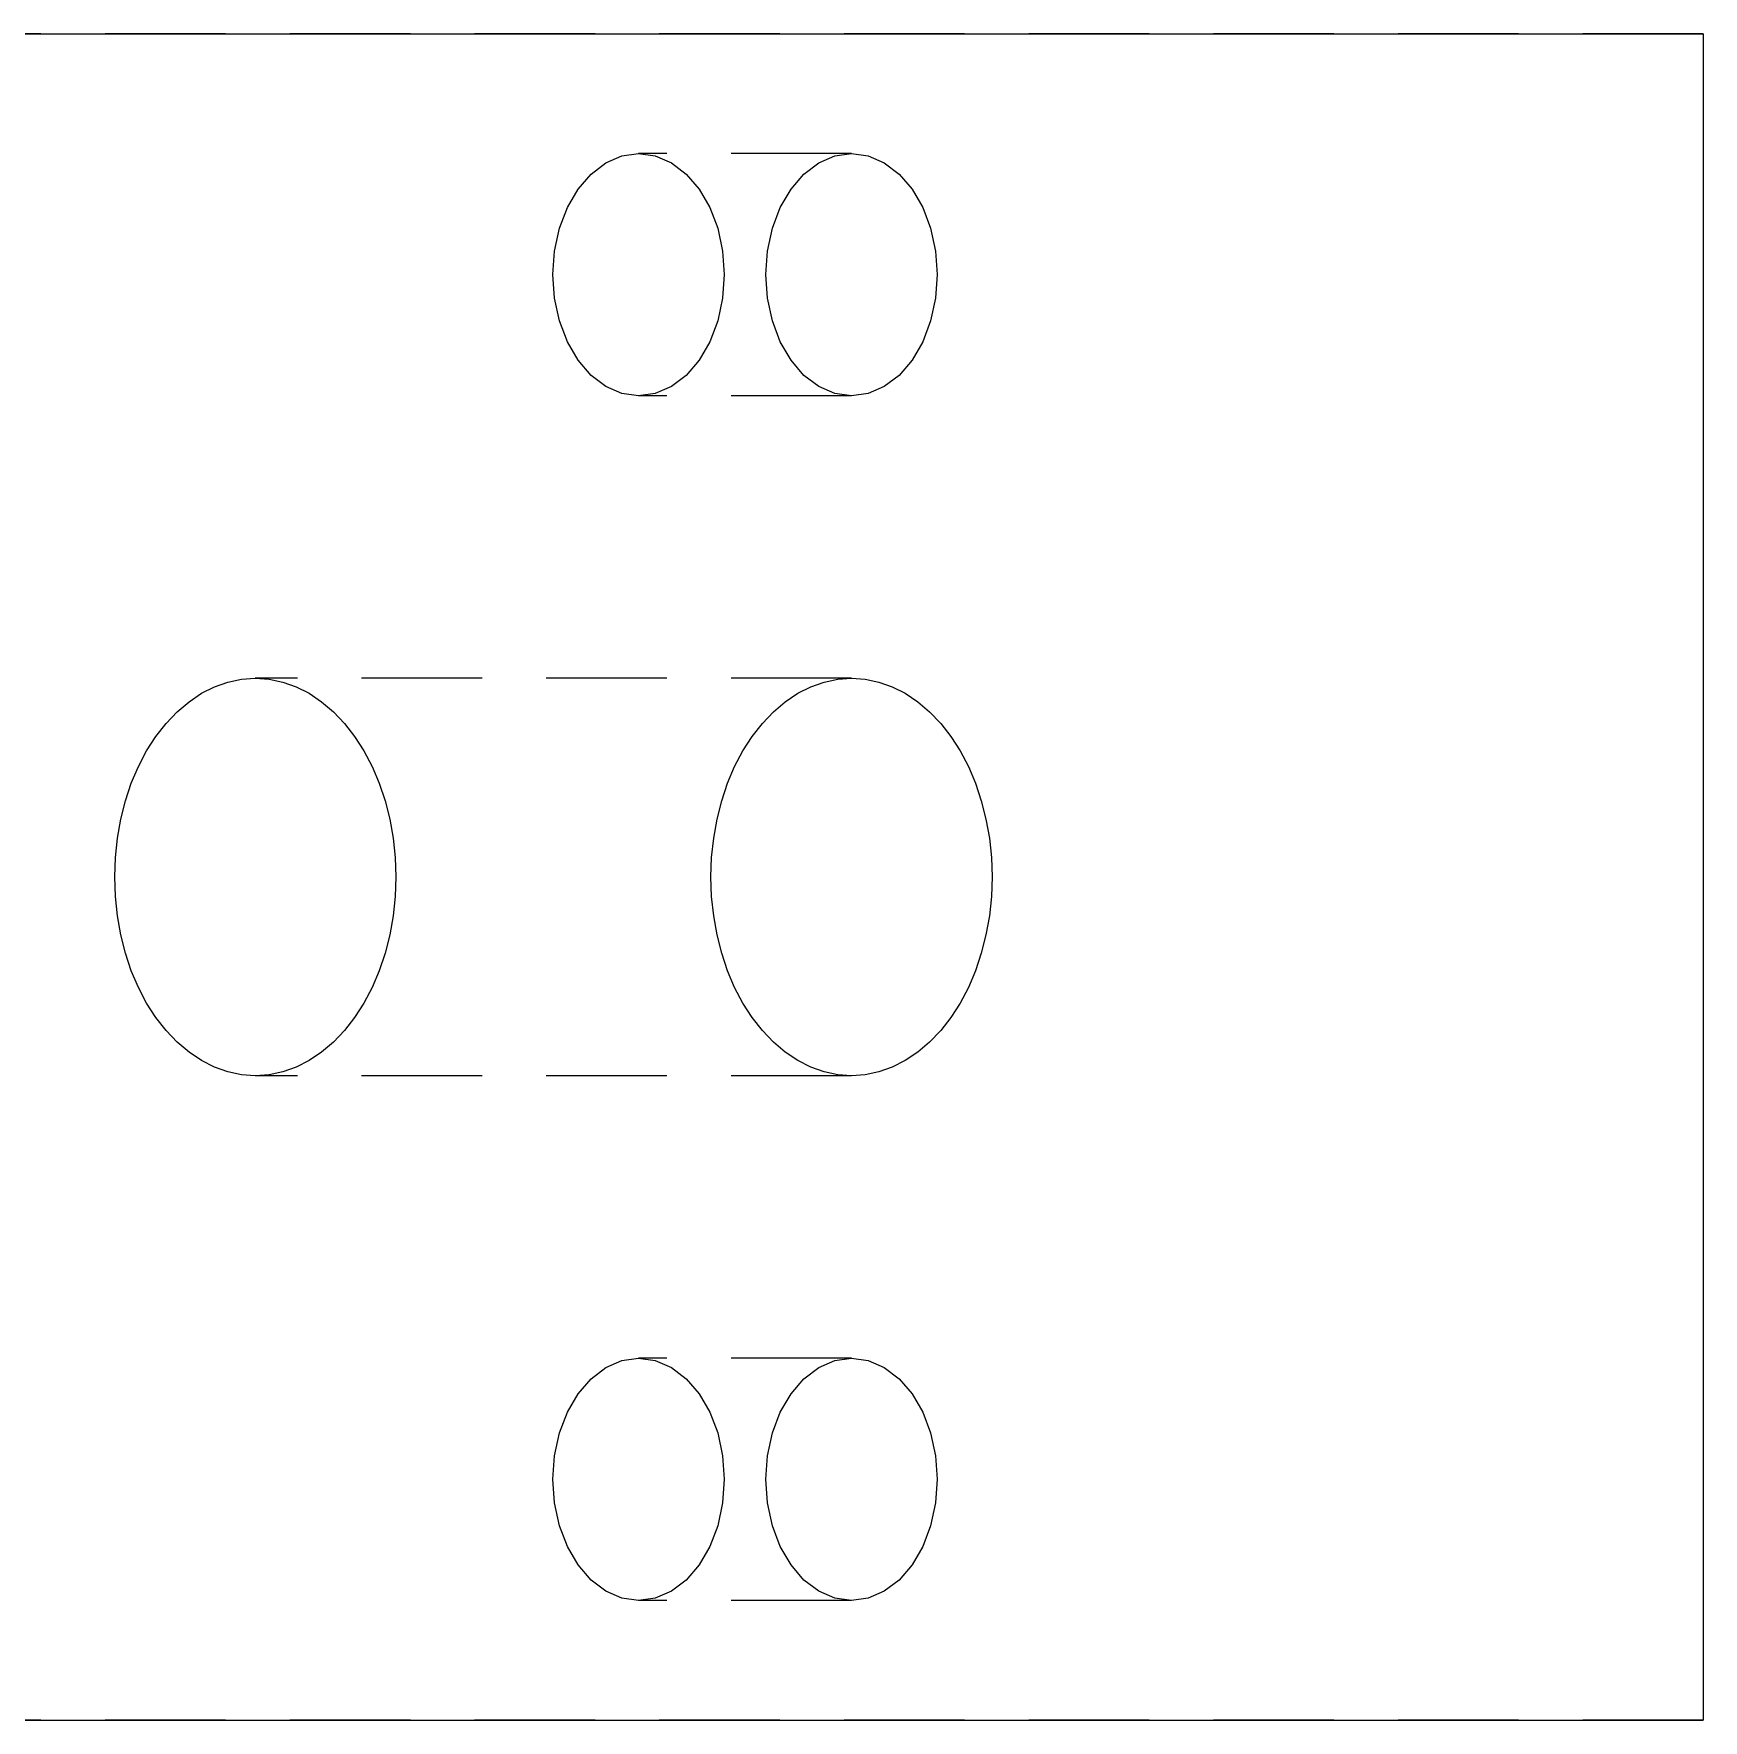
# Paper-space layout '01_三视图' of a CAD drawing. Header units: millimetres. Extents: x 8 to 452, y 8 to 289.
# Drawn here: x 159.45 to 180.24, y 82.36 to 103.36 of the extents above; entities that cross this region are included whole.
import ezdxf

# ---------------------------------------------------------------- set-up
doc = ezdxf.new("R2010")
doc.units = ezdxf.units.MM
doc.linetypes.add('S45_HIDDEN', pattern=[2.3, 1.5, -0.8])
doc.layers.add('HIDDEN', color=7, linetype='S45_HIDDEN', lineweight=13)
doc.layers.add('VISIBLE', color=7, linetype='CONTINUOUS', lineweight=25)

psp = doc.layouts.new('01_三视图')

# ---------------------------------------------------------------- linework, layer by layer
at = {"layer": 'HIDDEN'}
for points in [[(180.236, 103.362), (156.779, 103.362)], [(166.978, 98.854), (166.77, 98.883), (166.57, 98.969), (166.386, 99.108), (166.224, 99.296), (166.091, 99.524), (165.993, 99.785), (165.932, 100.068), (165.912, 100.362), (165.932, 100.656), (165.993, 100.939), (166.091, 101.199), (166.224, 101.428), (166.386, 101.615), (166.57, 101.755), (166.77, 101.84), (166.978, 101.869)], [(166.978, 101.869), (167.186, 101.84), (167.386, 101.755), (167.57, 101.615), (167.732, 101.428), (167.864, 101.199), (167.963, 100.939), (168.023, 100.656), (168.044, 100.362)], [(169.629, 101.869), (166.978, 101.869)], [(168.044, 100.362), (168.023, 100.068), (167.963, 99.785), (167.864, 99.524), (167.732, 99.296), (167.57, 99.108), (167.386, 98.969), (167.186, 98.883), (166.978, 98.854)], [(169.629, 98.854), (166.978, 98.854)], [(162.205, 90.387), (162.033, 90.399), (161.863, 90.434), (161.697, 90.494), (161.535, 90.575), (161.38, 90.679), (161.233, 90.804), (161.095, 90.949), (160.967, 91.112), (160.852, 91.292), (160.75, 91.487), (160.661, 91.695), (160.588, 91.915), (160.53, 92.143), (160.488, 92.379), (160.463, 92.619), (160.455, 92.862), (160.463, 93.105), (160.488, 93.345), (160.53, 93.58), (160.588, 93.809), (160.661, 94.029), (160.75, 94.237), (160.852, 94.432), (160.967, 94.612), (161.095, 94.775), (161.233, 94.92), (161.38, 95.045), (161.535, 95.149), (161.697, 95.23), (161.863, 95.289), (162.033, 95.325), (162.205, 95.337)], [(162.205, 95.337), (162.376, 95.325), (162.546, 95.289), (162.713, 95.23), (162.875, 95.149), (163.03, 95.045), (163.177, 94.92), (163.315, 94.775), (163.442, 94.612), (163.558, 94.432), (163.66, 94.237), (163.748, 94.029), (163.822, 93.809), (163.88, 93.58), (163.921, 93.345), (163.946, 93.105), (163.955, 92.862)], [(169.629, 95.337), (162.205, 95.337)], [(163.955, 92.862), (163.946, 92.619), (163.921, 92.379), (163.88, 92.143), (163.822, 91.915), (163.748, 91.695), (163.66, 91.487), (163.558, 91.292), (163.442, 91.112), (163.315, 90.949), (163.177, 90.804), (163.03, 90.679), (162.875, 90.575), (162.713, 90.494), (162.546, 90.434), (162.376, 90.399), (162.205, 90.387)], [(169.629, 90.387), (162.205, 90.387)], [(166.978, 83.854), (166.77, 83.883), (166.57, 83.969), (166.386, 84.108), (166.224, 84.296), (166.091, 84.524), (165.993, 84.785), (165.932, 85.068), (165.912, 85.362), (165.932, 85.656), (165.993, 85.939), (166.091, 86.199), (166.224, 86.428), (166.386, 86.615), (166.57, 86.755), (166.77, 86.84), (166.978, 86.869)], [(166.978, 86.869), (167.186, 86.84), (167.386, 86.755), (167.57, 86.615), (167.732, 86.428), (167.864, 86.199), (167.963, 85.939), (168.023, 85.656), (168.044, 85.362)], [(169.629, 86.869), (166.978, 86.869)], [(168.044, 85.362), (168.023, 85.068), (167.963, 84.785), (167.864, 84.524), (167.732, 84.296), (167.57, 84.108), (167.386, 83.969), (167.186, 83.883), (166.978, 83.854)], [(169.629, 83.854), (166.978, 83.854)], [(180.236, 82.362), (156.764, 82.362)]]:
    psp.add_lwpolyline(points, dxfattribs=at)
at = {"layer": 'VISIBLE'}
for points in [[(159.023, 103.362), (180.236, 103.362)], [(180.236, 103.362), (180.236, 82.362)], [(169.629, 98.854), (169.421, 98.883), (169.222, 98.969), (169.037, 99.108), (168.876, 99.296), (168.743, 99.524), (168.645, 99.785), (168.584, 100.068), (168.563, 100.362), (168.584, 100.656), (168.645, 100.939), (168.743, 101.199), (168.876, 101.428), (169.037, 101.615), (169.222, 101.755), (169.421, 101.84), (169.629, 101.869)], [(169.629, 101.869), (169.837, 101.84), (170.037, 101.755), (170.222, 101.615), (170.383, 101.428), (170.516, 101.199), (170.614, 100.939), (170.675, 100.656), (170.695, 100.362)], [(170.695, 100.362), (170.675, 100.068), (170.614, 99.785), (170.516, 99.524), (170.383, 99.296), (170.222, 99.108), (170.037, 98.969), (169.837, 98.883), (169.629, 98.854)], [(169.629, 90.387), (169.458, 90.399), (169.288, 90.434), (169.121, 90.494), (168.96, 90.575), (168.804, 90.679), (168.657, 90.804), (168.519, 90.949), (168.392, 91.112), (168.277, 91.292), (168.174, 91.487), (168.086, 91.695), (168.013, 91.915), (167.955, 92.143), (167.913, 92.379), (167.888, 92.619), (167.879, 92.862), (167.888, 93.105), (167.913, 93.345), (167.955, 93.58), (168.013, 93.809), (168.086, 94.029), (168.174, 94.237), (168.277, 94.432), (168.392, 94.612), (168.519, 94.775), (168.657, 94.92), (168.804, 95.045), (168.96, 95.149), (169.121, 95.23), (169.288, 95.289), (169.458, 95.325), (169.629, 95.337)], [(169.629, 95.337), (169.801, 95.325), (169.971, 95.289), (170.137, 95.23), (170.299, 95.149), (170.454, 95.045), (170.602, 94.92), (170.74, 94.775), (170.867, 94.612), (170.982, 94.432), (171.085, 94.237), (171.173, 94.029), (171.246, 93.809), (171.304, 93.58), (171.346, 93.345), (171.371, 93.105), (171.38, 92.862)], [(171.38, 92.862), (171.371, 92.619), (171.346, 92.379), (171.304, 92.143), (171.246, 91.915), (171.173, 91.695), (171.085, 91.487), (170.982, 91.292), (170.867, 91.112), (170.74, 90.949), (170.602, 90.804), (170.454, 90.679), (170.299, 90.575), (170.137, 90.494), (169.971, 90.434), (169.801, 90.399), (169.629, 90.387)], [(169.629, 83.854), (169.421, 83.883), (169.222, 83.969), (169.037, 84.108), (168.876, 84.296), (168.743, 84.524), (168.645, 84.785), (168.584, 85.068), (168.563, 85.362), (168.584, 85.656), (168.645, 85.939), (168.743, 86.199), (168.876, 86.428), (169.037, 86.615), (169.222, 86.755), (169.421, 86.84), (169.629, 86.869)], [(169.629, 86.869), (169.837, 86.84), (170.037, 86.755), (170.222, 86.615), (170.383, 86.428), (170.516, 86.199), (170.614, 85.939), (170.675, 85.656), (170.695, 85.362)], [(170.695, 85.362), (170.675, 85.068), (170.614, 84.785), (170.516, 84.524), (170.383, 84.296), (170.222, 84.108), (170.037, 83.969), (169.837, 83.883), (169.629, 83.854)], [(159.023, 82.362), (180.236, 82.362)]]:
    psp.add_lwpolyline(points, dxfattribs=at)

doc.saveas('drawing.dxf')
